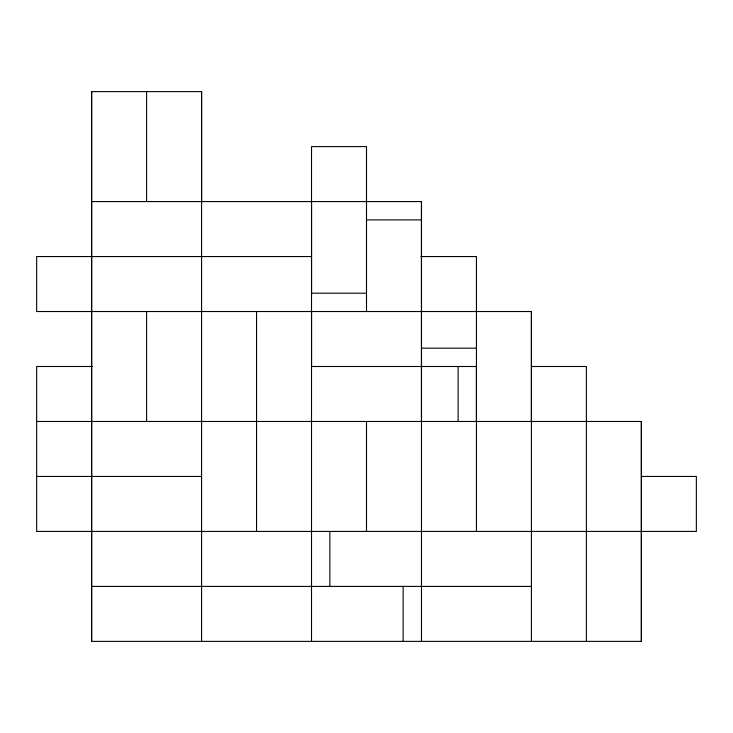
<?xml version="1.0" encoding="UTF-8"?>
<svg xmlns="http://www.w3.org/2000/svg" width="733" height="733" viewBox="0 0 733 733"><rect width="100%" height="100%" fill="white"/><g stroke="black" fill="none" stroke-linecap="round" stroke-linejoin="round"><path stroke-width="1.1" d="M36.65 421.475L641.375 421.475L641.375 641.375L91.625 641.375L91.625 91.625L201.575 91.625L201.575 641.375M146.6 421.475L146.6 311.525M146.6 201.575L146.6 91.625M201.575 201.575L201.575 91.625M256.55 531.425L256.55 311.525M311.525 311.525L311.525 366.5L476.45 366.5L476.45 531.425M311.525 293.392L311.525 146.6L366.5 146.6L366.5 311.525M366.5 531.425L366.5 421.475M91.625 201.575L421.475 201.575L421.475 641.375M476.45 421.475L476.45 256.55L420.907 256.55M531.425 422.043L531.425 311.525L36.65 311.525L36.65 256.55L311.525 256.55M586.4 641.375L586.4 366.5L531.425 366.5M366.5 219.9L421.475 219.9M311.525 293.2L366.5 293.2M421.475 348.175L476.45 348.175M92.193 366.5L36.65 366.5L36.65 531.425L696.35 531.425L696.35 476.45L641.375 476.45M36.65 476.45L201.575 476.45M91.625 586.4L531.425 586.4M641.375 421.475L641.375 641.375M531.425 311.525L531.425 641.375M458.125 366.5L458.125 421.475M421.475 201.575L421.475 421.475M403.15 586.4L403.15 641.375M329.85 531.425L329.85 586.4M311.525 201.575L311.525 641.375M91.625 91.625L91.625 641.375"/></g></svg>
